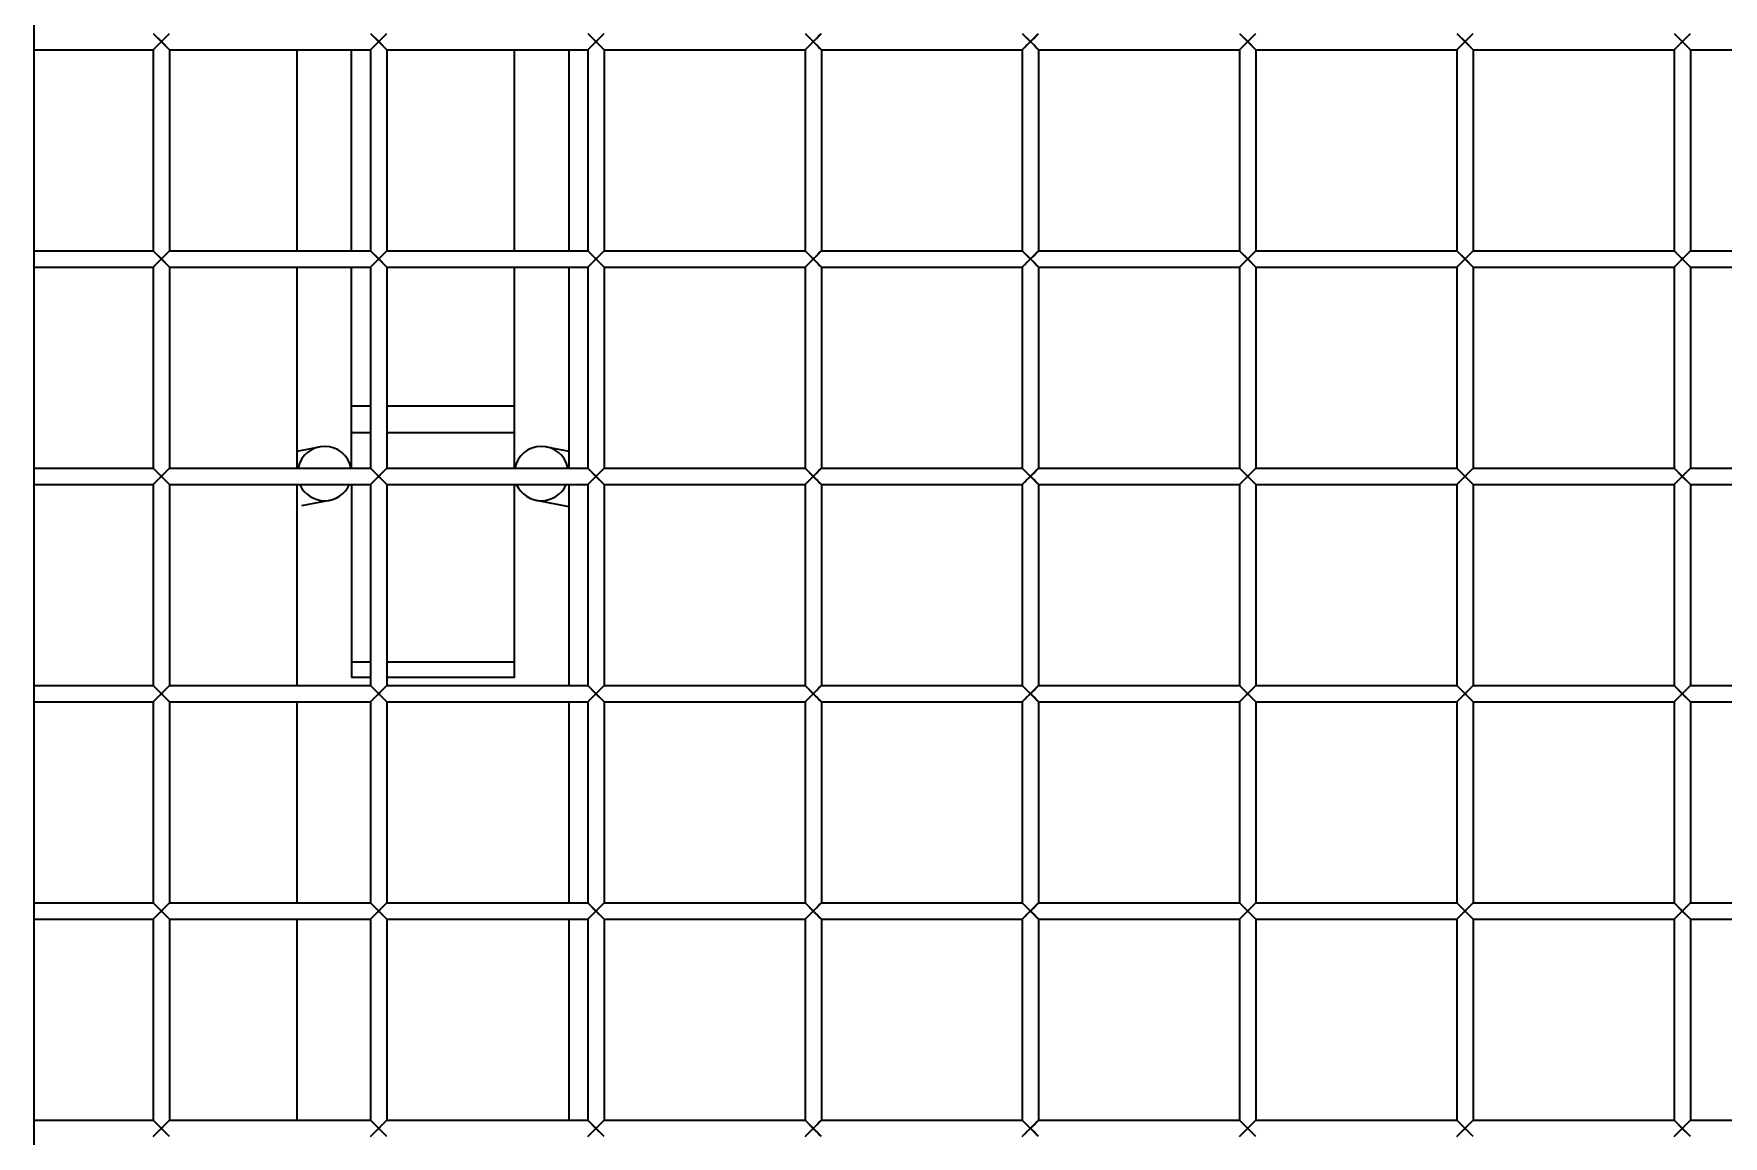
# Model space of a CAD drawing. Header units: millimetres. Extents: x 32496 to 166256, y 3504 to 23939.
# Drawn here: x 96671.3 to 96982.3, y 21918.6 to 22121.4 of the extents above; entities that cross this region are included whole.
import ezdxf

# ---------------------------------------------------------------- set-up
doc = ezdxf.new("R2010")
doc.units = ezdxf.units.MM
doc.layers.get('0').update_dxf_attribs({"lineweight": 35})

# ---------------------------------------------------------------- blocks, each defined once
blk = doc.blocks.new('8-1250')
at = {"linetype": 'Continuous'}
for p, q in [((-3291.63, -32393.79), (-3291.63, -33324.79)), ((-3269.63, -32641.79), (-3266.63, -32638.79)), ((-3269.63, -32638.79), (-3268.13, -32640.29)), ((-3229.63, -32641.79), (-3226.63, -32638.79)), ((-3229.63, -32638.79), (-3228.13, -32640.29)), ((-3189.63, -32641.79), (-3186.63, -32638.79)), ((-3189.63, -32638.79), (-3188.13, -32640.29)), ((-3149.63, -32641.79), (-3146.63, -32638.79)), ((-3149.63, -32638.79), (-3148.13, -32640.29)), ((-3109.63, -32641.79), (-3106.63, -32638.79)), ((-3109.63, -32638.79), (-3108.13, -32640.29)), ((-3069.63, -32641.79), (-3066.63, -32638.79)), ((-3069.63, -32638.79), (-3068.13, -32640.29)), ((-3029.63, -32641.79), (-3026.63, -32638.79)), ((-3029.63, -32638.79), (-3028.13, -32640.29)), ((-2989.63, -32641.79), (-2986.63, -32638.79)), ((-2989.63, -32638.79), (-2988.13, -32640.29)), ((-3291.63, -32641.79), (-3269.63, -32641.79)), ((-3269.63, -32641.79), (-3269.63, -32678.79)), ((-3266.63, -32641.79), (-3268.13, -32640.29)), ((-3266.63, -32641.79), (-3266.63, -32678.79)), ((-3266.63, -32641.79), (-3229.63, -32641.79)), ((-3243.13, -32678.79), (-3243.13, -32641.79)), ((-3233.13, -32678.79), (-3233.13, -32641.79)), ((-3229.63, -32641.79), (-3229.63, -32678.79)), ((-3226.63, -32641.79), (-3228.13, -32640.29)), ((-3226.63, -32641.79), (-3226.63, -32678.79)), ((-3226.63, -32641.79), (-3189.63, -32641.79)), ((-3203.13, -32678.79), (-3203.13, -32641.79)), ((-3193.13, -32641.79), (-3193.13, -32678.79)), ((-3189.63, -32641.79), (-3189.63, -32678.79)), ((-3186.63, -32641.79), (-3188.13, -32640.29)), ((-3186.63, -32641.79), (-3186.63, -32678.79)), ((-3186.63, -32641.79), (-3149.63, -32641.79)), ((-3149.63, -32641.79), (-3149.63, -32678.79)), ((-3146.63, -32641.79), (-3148.13, -32640.29)), ((-3146.63, -32641.79), (-3146.63, -32678.79)), ((-3146.63, -32641.79), (-3109.63, -32641.79)), ((-3109.63, -32641.79), (-3109.63, -32678.79)), ((-3106.63, -32641.79), (-3108.13, -32640.29)), ((-3106.63, -32641.79), (-3106.63, -32678.79)), ((-3106.63, -32641.79), (-3069.63, -32641.79)), ((-3069.63, -32641.79), (-3069.63, -32678.79)), ((-3066.63, -32641.79), (-3068.13, -32640.29)), ((-3066.63, -32641.79), (-3066.63, -32678.79)), ((-3066.63, -32641.79), (-3029.63, -32641.79)), ((-3029.63, -32641.79), (-3029.63, -32678.79)), ((-3026.63, -32641.79), (-3028.13, -32640.29)), ((-3026.63, -32641.79), (-3026.63, -32678.79)), ((-3026.63, -32641.79), (-2989.63, -32641.79)), ((-2989.63, -32641.79), (-2989.63, -32678.79)), ((-2986.63, -32641.79), (-2988.13, -32640.29)), ((-2986.63, -32641.79), (-2986.63, -32678.79)), ((-2986.63, -32641.79), (-2949.63, -32641.79)), ((-3291.63, -32678.79), (-3269.63, -32678.79)), ((-3269.63, -32681.79), (-3266.63, -32678.79)), ((-3269.63, -32678.79), (-3268.13, -32680.29)), ((-3266.63, -32681.79), (-3268.13, -32680.29)), ((-3266.63, -32678.79), (-3229.63, -32678.79)), ((-3229.63, -32681.79), (-3226.63, -32678.79)), ((-3229.63, -32678.79), (-3228.13, -32680.29)), ((-3226.63, -32681.79), (-3228.13, -32680.29)), ((-3226.63, -32678.79), (-3189.63, -32678.79)), ((-3189.63, -32681.79), (-3186.63, -32678.79)), ((-3189.63, -32678.79), (-3188.13, -32680.29)), ((-3186.63, -32681.79), (-3188.13, -32680.29)), ((-3186.63, -32678.79), (-3149.63, -32678.79)), ((-3149.63, -32681.79), (-3146.63, -32678.79)), ((-3149.63, -32678.79), (-3148.13, -32680.29)), ((-3146.63, -32681.79), (-3148.13, -32680.29)), ((-3146.63, -32678.79), (-3109.63, -32678.79)), ((-3109.63, -32681.79), (-3106.63, -32678.79)), ((-3109.63, -32678.79), (-3108.13, -32680.29)), ((-3106.63, -32681.79), (-3108.13, -32680.29)), ((-3106.63, -32678.79), (-3069.63, -32678.79)), ((-3069.63, -32681.79), (-3066.63, -32678.79)), ((-3069.63, -32678.79), (-3068.13, -32680.29)), ((-3066.63, -32681.79), (-3068.13, -32680.29)), ((-3066.63, -32678.79), (-3029.63, -32678.79)), ((-3029.63, -32681.79), (-3026.63, -32678.79)), ((-3029.63, -32678.79), (-3028.13, -32680.29)), ((-3026.63, -32681.79), (-3028.13, -32680.29)), ((-3026.63, -32678.79), (-2989.63, -32678.79)), ((-2989.63, -32681.79), (-2986.63, -32678.79)), ((-2989.63, -32678.79), (-2988.13, -32680.29)), ((-2986.63, -32681.79), (-2988.13, -32680.29)), ((-2986.63, -32678.79), (-2949.63, -32678.79)), ((-3291.63, -32681.79), (-3269.63, -32681.79)), ((-3269.63, -32681.79), (-3269.63, -32718.79)), ((-3266.63, -32681.79), (-3266.63, -32718.79)), ((-3266.63, -32681.79), (-3229.63, -32681.79)), ((-3243.13, -32718.79), (-3243.13, -32681.79)), ((-3233.13, -32718.82), (-3233.13, -32681.79)), ((-3229.63, -32681.79), (-3229.63, -32718.79)), ((-3226.63, -32681.79), (-3226.63, -32718.79)), ((-3226.63, -32681.79), (-3189.63, -32681.79)), ((-3203.13, -32718.82), (-3203.13, -32681.79)), ((-3193.13, -32681.79), (-3193.13, -32718.79)), ((-3189.63, -32681.79), (-3189.63, -32718.79)), ((-3186.63, -32681.79), (-3186.63, -32718.79)), ((-3186.63, -32681.79), (-3149.63, -32681.79)), ((-3149.63, -32681.79), (-3149.63, -32718.79)), ((-3146.63, -32681.79), (-3146.63, -32718.79)), ((-3146.63, -32681.79), (-3109.63, -32681.79)), ((-3109.63, -32681.79), (-3109.63, -32718.79)), ((-3106.63, -32681.79), (-3106.63, -32718.79)), ((-3106.63, -32681.79), (-3069.63, -32681.79)), ((-3069.63, -32681.79), (-3069.63, -32718.79)), ((-3066.63, -32681.79), (-3066.63, -32718.79)), ((-3066.63, -32681.79), (-3029.63, -32681.79)), ((-3029.63, -32681.79), (-3029.63, -32718.79)), ((-3026.63, -32681.79), (-3026.63, -32718.79)), ((-3026.63, -32681.79), (-2989.63, -32681.79)), ((-2989.63, -32681.79), (-2989.63, -32718.79)), ((-2986.63, -32681.79), (-2986.63, -32718.79)), ((-2986.63, -32681.79), (-2949.63, -32681.79)), ((-3233.13, -32707.29), (-3229.63, -32707.29)), ((-3226.63, -32707.29), (-3203.13, -32707.29)), ((-3229.63, -32712.29), (-3233.13, -32712.29)), ((-3203.13, -32712.29), (-3226.63, -32712.29)), ((-3243.13, -32715.66), (-3239.04, -32714.86)), ((-3197.21, -32714.86), (-3193.13, -32715.66)), ((-3291.63, -32718.79), (-3269.63, -32718.79)), ((-3269.63, -32721.79), (-3266.63, -32718.79)), ((-3269.63, -32718.79), (-3268.13, -32720.29)), ((-3266.63, -32721.79), (-3268.13, -32720.29)), ((-3266.63, -32718.79), (-3229.63, -32718.79)), ((-3229.63, -32721.79), (-3226.63, -32718.79)), ((-3229.63, -32718.79), (-3228.13, -32720.29)), ((-3226.63, -32721.79), (-3228.13, -32720.29)), ((-3226.63, -32718.79), (-3189.63, -32718.79)), ((-3189.63, -32721.79), (-3186.63, -32718.79)), ((-3189.63, -32718.79), (-3188.13, -32720.29)), ((-3186.63, -32721.79), (-3188.13, -32720.29)), ((-3186.63, -32718.79), (-3149.63, -32718.79)), ((-3149.63, -32721.79), (-3146.63, -32718.79)), ((-3149.63, -32718.79), (-3148.13, -32720.29)), ((-3146.63, -32721.79), (-3148.13, -32720.29)), ((-3146.63, -32718.79), (-3109.63, -32718.79)), ((-3109.63, -32721.79), (-3106.63, -32718.79)), ((-3109.63, -32718.79), (-3108.13, -32720.29)), ((-3106.63, -32721.79), (-3108.13, -32720.29)), ((-3106.63, -32718.79), (-3069.63, -32718.79)), ((-3069.63, -32721.79), (-3066.63, -32718.79)), ((-3069.63, -32718.79), (-3068.13, -32720.29)), ((-3066.63, -32721.79), (-3068.13, -32720.29)), ((-3066.63, -32718.79), (-3029.63, -32718.79)), ((-3029.63, -32721.79), (-3026.63, -32718.79)), ((-3029.63, -32718.79), (-3028.13, -32720.29)), ((-3026.63, -32721.79), (-3028.13, -32720.29)), ((-3026.63, -32718.79), (-2989.63, -32718.79)), ((-2989.63, -32721.79), (-2986.63, -32718.79)), ((-2989.63, -32718.79), (-2988.13, -32720.29)), ((-2986.63, -32721.79), (-2988.13, -32720.29)), ((-2986.63, -32718.79), (-2949.63, -32718.79)), ((-3291.63, -32721.79), (-3269.63, -32721.79)), ((-3269.63, -32721.79), (-3269.63, -32758.79)), ((-3266.63, -32721.79), (-3266.63, -32758.79)), ((-3266.63, -32721.79), (-3229.63, -32721.79)), ((-3243.13, -32758.79), (-3243.13, -32721.79)), ((-3233.13, -32721.79), (-3233.13, -32757.29)), ((-3229.63, -32721.79), (-3229.63, -32758.79)), ((-3226.63, -32721.79), (-3226.63, -32758.79)), ((-3226.63, -32721.79), (-3189.63, -32721.79)), ((-3203.13, -32757.29), (-3203.13, -32721.79)), ((-3193.13, -32721.79), (-3193.13, -32758.79)), ((-3189.63, -32721.79), (-3189.63, -32758.79)), ((-3186.63, -32721.79), (-3186.63, -32758.79)), ((-3186.63, -32721.79), (-3149.63, -32721.79)), ((-3149.63, -32721.79), (-3149.63, -32758.79)), ((-3146.63, -32721.79), (-3146.63, -32758.79)), ((-3146.63, -32721.79), (-3109.63, -32721.79)), ((-3109.63, -32721.79), (-3109.63, -32758.79)), ((-3106.63, -32721.79), (-3106.63, -32758.79)), ((-3106.63, -32721.79), (-3069.63, -32721.79)), ((-3069.63, -32721.79), (-3069.63, -32758.79)), ((-3066.63, -32721.79), (-3066.63, -32758.79)), ((-3066.63, -32721.79), (-3029.63, -32721.79)), ((-3029.63, -32721.79), (-3029.63, -32758.79)), ((-3026.63, -32721.79), (-3026.63, -32758.79)), ((-3026.63, -32721.79), (-2989.63, -32721.79)), ((-2989.63, -32721.79), (-2989.63, -32758.79)), ((-2986.63, -32721.79), (-2986.63, -32758.79)), ((-2986.63, -32721.79), (-2949.63, -32721.79)), ((-3242.27, -32725.68), (-3237.13, -32724.68)), ((-3199.12, -32724.68), (-3193.13, -32725.84)), ((-3233.13, -32754.4), (-3229.63, -32754.4)), ((-3226.63, -32754.4), (-3203.13, -32754.4)), ((-3229.63, -32757.29), (-3233.13, -32757.29)), ((-3203.13, -32757.29), (-3226.63, -32757.29)), ((-3291.63, -32758.79), (-3269.63, -32758.79)), ((-3269.63, -32761.79), (-3266.63, -32758.79)), ((-3269.63, -32758.79), (-3268.13, -32760.29)), ((-3266.63, -32761.79), (-3268.13, -32760.29)), ((-3266.63, -32758.79), (-3229.63, -32758.79)), ((-3229.63, -32761.79), (-3226.63, -32758.79)), ((-3229.63, -32758.79), (-3228.13, -32760.29)), ((-3226.63, -32761.79), (-3228.13, -32760.29)), ((-3226.63, -32758.79), (-3189.63, -32758.79)), ((-3189.63, -32761.79), (-3186.63, -32758.79)), ((-3189.63, -32758.79), (-3188.13, -32760.29)), ((-3186.63, -32761.79), (-3188.13, -32760.29)), ((-3186.63, -32758.79), (-3149.63, -32758.79)), ((-3149.63, -32761.79), (-3146.63, -32758.79)), ((-3149.63, -32758.79), (-3148.13, -32760.29)), ((-3146.63, -32761.79), (-3148.13, -32760.29)), ((-3146.63, -32758.79), (-3109.63, -32758.79)), ((-3109.63, -32761.79), (-3106.63, -32758.79)), ((-3109.63, -32758.79), (-3108.13, -32760.29)), ((-3106.63, -32761.79), (-3108.13, -32760.29)), ((-3106.63, -32758.79), (-3069.63, -32758.79)), ((-3069.63, -32761.79), (-3066.63, -32758.79)), ((-3069.63, -32758.79), (-3068.13, -32760.29)), ((-3066.63, -32761.79), (-3068.13, -32760.29)), ((-3066.63, -32758.79), (-3029.63, -32758.79)), ((-3029.63, -32761.79), (-3026.63, -32758.79)), ((-3029.63, -32758.79), (-3028.13, -32760.29)), ((-3026.63, -32761.79), (-3028.13, -32760.29)), ((-3026.63, -32758.79), (-2989.63, -32758.79)), ((-2989.63, -32761.79), (-2986.63, -32758.79)), ((-2989.63, -32758.79), (-2988.13, -32760.29)), ((-2986.63, -32761.79), (-2988.13, -32760.29)), ((-2986.63, -32758.79), (-2949.63, -32758.79)), ((-3291.63, -32761.79), (-3269.63, -32761.79)), ((-3269.63, -32761.79), (-3269.63, -32798.79)), ((-3266.63, -32761.79), (-3266.63, -32798.79)), ((-3266.63, -32761.79), (-3229.63, -32761.79)), ((-3243.13, -32798.79), (-3243.13, -32761.79)), ((-3229.63, -32761.79), (-3229.63, -32798.79)), ((-3226.63, -32761.79), (-3226.63, -32798.79)), ((-3226.63, -32761.79), (-3189.63, -32761.79)), ((-3193.13, -32761.79), (-3193.13, -32798.79)), ((-3189.63, -32761.79), (-3189.63, -32798.79)), ((-3186.63, -32761.79), (-3186.63, -32798.79)), ((-3186.63, -32761.79), (-3149.63, -32761.79)), ((-3149.63, -32761.79), (-3149.63, -32798.79)), ((-3146.63, -32761.79), (-3146.63, -32798.79)), ((-3146.63, -32761.79), (-3109.63, -32761.79)), ((-3109.63, -32761.79), (-3109.63, -32798.79)), ((-3106.63, -32761.79), (-3106.63, -32798.79)), ((-3106.63, -32761.79), (-3069.63, -32761.79)), ((-3069.63, -32761.79), (-3069.63, -32798.79)), ((-3066.63, -32761.79), (-3066.63, -32798.79)), ((-3066.63, -32761.79), (-3029.63, -32761.79)), ((-3029.63, -32761.79), (-3029.63, -32798.79)), ((-3026.63, -32761.79), (-3026.63, -32798.79)), ((-3026.63, -32761.79), (-2989.63, -32761.79)), ((-2989.63, -32761.79), (-2989.63, -32798.79)), ((-2986.63, -32761.79), (-2986.63, -32798.79)), ((-2986.63, -32761.79), (-2949.63, -32761.79)), ((-3291.63, -32798.79), (-3269.63, -32798.79)), ((-3291.63, -32801.79), (-3269.63, -32801.79)), ((-3269.63, -32801.79), (-3266.63, -32798.79)), ((-3269.63, -32798.79), (-3268.13, -32800.29)), ((-3269.63, -32801.79), (-3269.63, -32838.79)), ((-3266.63, -32801.79), (-3268.13, -32800.29)), ((-3266.63, -32798.79), (-3229.63, -32798.79)), ((-3266.63, -32801.79), (-3266.63, -32838.79)), ((-3266.63, -32801.79), (-3229.63, -32801.79)), ((-3243.13, -32838.79), (-3243.13, -32801.79)), ((-3229.63, -32801.79), (-3226.63, -32798.79)), ((-3229.63, -32798.79), (-3228.13, -32800.29)), ((-3229.63, -32801.79), (-3229.63, -32838.79)), ((-3226.63, -32801.79), (-3228.13, -32800.29)), ((-3226.63, -32798.79), (-3189.63, -32798.79)), ((-3226.63, -32801.79), (-3226.63, -32838.79)), ((-3226.63, -32801.79), (-3189.63, -32801.79)), ((-3193.13, -32801.79), (-3193.13, -32838.79)), ((-3189.63, -32801.79), (-3186.63, -32798.79)), ((-3189.63, -32798.79), (-3188.13, -32800.29)), ((-3189.63, -32801.79), (-3189.63, -32838.79)), ((-3186.63, -32801.79), (-3188.13, -32800.29)), ((-3186.63, -32798.79), (-3149.63, -32798.79)), ((-3186.63, -32801.79), (-3186.63, -32838.79)), ((-3186.63, -32801.79), (-3149.63, -32801.79)), ((-3149.63, -32801.79), (-3146.63, -32798.79)), ((-3149.63, -32798.79), (-3148.13, -32800.29)), ((-3149.63, -32801.79), (-3149.63, -32838.79)), ((-3146.63, -32801.79), (-3148.13, -32800.29)), ((-3146.63, -32798.79), (-3109.63, -32798.79)), ((-3146.63, -32801.79), (-3146.63, -32838.79)), ((-3146.63, -32801.79), (-3109.63, -32801.79)), ((-3109.63, -32801.79), (-3106.63, -32798.79)), ((-3109.63, -32798.79), (-3108.13, -32800.29)), ((-3109.63, -32801.79), (-3109.63, -32838.79)), ((-3106.63, -32801.79), (-3108.13, -32800.29)), ((-3106.63, -32798.79), (-3069.63, -32798.79)), ((-3106.63, -32801.79), (-3106.63, -32838.79)), ((-3106.63, -32801.79), (-3069.63, -32801.79)), ((-3069.63, -32801.79), (-3066.63, -32798.79)), ((-3069.63, -32798.79), (-3068.13, -32800.29)), ((-3069.63, -32801.79), (-3069.63, -32838.79)), ((-3066.63, -32801.79), (-3068.13, -32800.29)), ((-3066.63, -32798.79), (-3029.63, -32798.79)), ((-3066.63, -32801.79), (-3066.63, -32838.79)), ((-3066.63, -32801.79), (-3029.63, -32801.79)), ((-3029.63, -32801.79), (-3026.63, -32798.79)), ((-3029.63, -32798.79), (-3028.13, -32800.29)), ((-3029.63, -32801.79), (-3029.63, -32838.79)), ((-3026.63, -32801.79), (-3028.13, -32800.29)), ((-3026.63, -32798.79), (-2989.63, -32798.79)), ((-3026.63, -32801.79), (-3026.63, -32838.79)), ((-3026.63, -32801.79), (-2989.63, -32801.79)), ((-2989.63, -32801.79), (-2986.63, -32798.79)), ((-2989.63, -32798.79), (-2988.13, -32800.29)), ((-2989.63, -32801.79), (-2989.63, -32838.79)), ((-2986.63, -32801.79), (-2988.13, -32800.29)), ((-2986.63, -32798.79), (-2949.63, -32798.79)), ((-2986.63, -32801.79), (-2986.63, -32838.79)), ((-2986.63, -32801.79), (-2949.63, -32801.79)), ((-3291.63, -32838.79), (-3269.63, -32838.79)), ((-3269.63, -32841.79), (-3266.63, -32838.79)), ((-3269.63, -32838.79), (-3268.13, -32840.29)), ((-3266.63, -32838.79), (-3229.63, -32838.79)), ((-3229.63, -32841.79), (-3226.63, -32838.79)), ((-3229.63, -32838.79), (-3228.13, -32840.29)), ((-3226.63, -32838.79), (-3189.63, -32838.79)), ((-3189.63, -32841.79), (-3186.63, -32838.79)), ((-3189.63, -32838.79), (-3188.13, -32840.29)), ((-3186.63, -32838.79), (-3149.63, -32838.79)), ((-3149.63, -32841.79), (-3146.63, -32838.79)), ((-3149.63, -32838.79), (-3148.13, -32840.29)), ((-3146.63, -32838.79), (-3109.63, -32838.79)), ((-3109.63, -32841.79), (-3106.63, -32838.79)), ((-3109.63, -32838.79), (-3108.13, -32840.29)), ((-3106.63, -32838.79), (-3069.63, -32838.79)), ((-3069.63, -32841.79), (-3066.63, -32838.79)), ((-3069.63, -32838.79), (-3068.13, -32840.29)), ((-3066.63, -32838.79), (-3029.63, -32838.79)), ((-3029.63, -32841.79), (-3026.63, -32838.79)), ((-3029.63, -32838.79), (-3028.13, -32840.29)), ((-3026.63, -32838.79), (-2989.63, -32838.79)), ((-2989.63, -32841.79), (-2986.63, -32838.79)), ((-2989.63, -32838.79), (-2988.13, -32840.29)), ((-2986.63, -32838.79), (-2949.63, -32838.79)), ((-3266.63, -32841.79), (-3268.13, -32840.29)), ((-3226.63, -32841.79), (-3228.13, -32840.29)), ((-3186.63, -32841.79), (-3188.13, -32840.29)), ((-3146.63, -32841.79), (-3148.13, -32840.29)), ((-3106.63, -32841.79), (-3108.13, -32840.29)), ((-3066.63, -32841.79), (-3068.13, -32840.29)), ((-3026.63, -32841.79), (-3028.13, -32840.29)), ((-2986.63, -32841.79), (-2988.13, -32840.29))]:
    blk.add_line(p, q, dxfattribs=at)
for points in [[(-3269.51, -32638.9), (-3269.2, -32639.22), (-3268.71, -32639.71), (-3267.54, -32640.88)], [(-3268.13, -32640.29), (-3267.54, -32639.7), (-3267.07, -32639.23), (-3266.74, -32638.9)], [(-3229.51, -32638.9), (-3229.2, -32639.22), (-3228.71, -32639.71), (-3227.54, -32640.88)], [(-3228.13, -32640.29), (-3227.54, -32639.7), (-3227.07, -32639.23), (-3226.74, -32638.9)], [(-3189.51, -32638.9), (-3189.2, -32639.22), (-3188.71, -32639.71), (-3187.54, -32640.88)], [(-3188.13, -32640.29), (-3187.54, -32639.7), (-3187.07, -32639.23), (-3186.74, -32638.9)], [(-3149.51, -32638.9), (-3149.2, -32639.22), (-3148.71, -32639.71), (-3147.54, -32640.88)], [(-3148.13, -32640.29), (-3147.54, -32639.7), (-3147.07, -32639.23), (-3146.74, -32638.9)], [(-3109.51, -32638.9), (-3109.2, -32639.22), (-3108.71, -32639.71), (-3107.54, -32640.88)], [(-3108.13, -32640.29), (-3107.54, -32639.7), (-3107.07, -32639.23), (-3106.74, -32638.9)], [(-3069.51, -32638.9), (-3069.2, -32639.22), (-3068.71, -32639.71), (-3067.54, -32640.88)], [(-3068.13, -32640.29), (-3067.54, -32639.7), (-3067.07, -32639.23), (-3066.74, -32638.9)], [(-3029.51, -32638.9), (-3029.2, -32639.22), (-3028.71, -32639.71), (-3027.54, -32640.88)], [(-3028.13, -32640.29), (-3027.54, -32639.7), (-3027.07, -32639.23), (-3026.74, -32638.9)], [(-2989.51, -32638.9), (-2989.2, -32639.22), (-2988.71, -32639.71), (-2987.54, -32640.88)], [(-2988.13, -32640.29), (-2987.54, -32639.7), (-2987.07, -32639.23), (-2986.74, -32638.9)], [(-3268.13, -32640.29), (-3268.72, -32640.88), (-3269.19, -32641.35)], [(-3266.74, -32641.67), (-3267.07, -32641.35), (-3267.54, -32640.88)], [(-3228.13, -32640.29), (-3228.72, -32640.88), (-3229.19, -32641.35)], [(-3226.74, -32641.67), (-3227.07, -32641.35), (-3227.54, -32640.88)], [(-3188.13, -32640.29), (-3188.72, -32640.88), (-3189.19, -32641.35)], [(-3186.74, -32641.67), (-3187.07, -32641.35), (-3187.54, -32640.88)], [(-3148.13, -32640.29), (-3148.72, -32640.88), (-3149.19, -32641.35)], [(-3146.74, -32641.67), (-3147.07, -32641.35), (-3147.54, -32640.88)], [(-3108.13, -32640.29), (-3108.72, -32640.88), (-3109.19, -32641.35)], [(-3106.74, -32641.67), (-3107.07, -32641.35), (-3107.54, -32640.88)], [(-3068.13, -32640.29), (-3068.72, -32640.88), (-3069.19, -32641.35)], [(-3066.74, -32641.67), (-3067.07, -32641.35), (-3067.54, -32640.88)], [(-3028.13, -32640.29), (-3028.72, -32640.88), (-3029.19, -32641.35)], [(-3026.74, -32641.67), (-3027.07, -32641.35), (-3027.54, -32640.88)], [(-2988.13, -32640.29), (-2988.72, -32640.88), (-2989.19, -32641.35)], [(-2986.74, -32641.67), (-2987.07, -32641.35), (-2987.54, -32640.88)], [(-3269.51, -32678.9), (-3269.2, -32679.22), (-3268.71, -32679.71), (-3267.54, -32680.88)], [(-3268.13, -32680.29), (-3268.72, -32680.88), (-3269.19, -32681.35)], [(-3268.13, -32680.29), (-3267.54, -32679.7), (-3267.07, -32679.23), (-3266.74, -32678.9)], [(-3229.51, -32678.9), (-3229.2, -32679.22), (-3228.71, -32679.71), (-3227.54, -32680.88)], [(-3228.13, -32680.29), (-3228.72, -32680.88), (-3229.19, -32681.35)], [(-3228.13, -32680.29), (-3227.54, -32679.7), (-3227.07, -32679.23), (-3226.74, -32678.9)], [(-3189.51, -32678.9), (-3189.2, -32679.22), (-3188.71, -32679.71), (-3187.54, -32680.88)], [(-3188.13, -32680.29), (-3188.72, -32680.88), (-3189.19, -32681.35)], [(-3188.13, -32680.29), (-3187.54, -32679.7), (-3187.07, -32679.23), (-3186.74, -32678.9)], [(-3149.51, -32678.9), (-3149.2, -32679.22), (-3148.71, -32679.71), (-3147.54, -32680.88)], [(-3148.13, -32680.29), (-3148.72, -32680.88), (-3149.19, -32681.35)], [(-3148.13, -32680.29), (-3147.54, -32679.7), (-3147.07, -32679.23), (-3146.74, -32678.9)], [(-3109.51, -32678.9), (-3109.2, -32679.22), (-3108.71, -32679.71), (-3107.54, -32680.88)], [(-3108.13, -32680.29), (-3108.72, -32680.88), (-3109.19, -32681.35)], [(-3108.13, -32680.29), (-3107.54, -32679.7), (-3107.07, -32679.23), (-3106.74, -32678.9)], [(-3069.51, -32678.9), (-3069.2, -32679.22), (-3068.71, -32679.71), (-3067.54, -32680.88)], [(-3068.13, -32680.29), (-3068.72, -32680.88), (-3069.19, -32681.35)], [(-3068.13, -32680.29), (-3067.54, -32679.7), (-3067.07, -32679.23), (-3066.74, -32678.9)], [(-3029.51, -32678.9), (-3029.2, -32679.22), (-3028.71, -32679.71), (-3027.54, -32680.88)], [(-3028.13, -32680.29), (-3028.72, -32680.88), (-3029.19, -32681.35)], [(-3028.13, -32680.29), (-3027.54, -32679.7), (-3027.07, -32679.23), (-3026.74, -32678.9)], [(-2989.51, -32678.9), (-2989.2, -32679.22), (-2988.71, -32679.71), (-2987.54, -32680.88)], [(-2988.13, -32680.29), (-2988.72, -32680.88), (-2989.19, -32681.35)], [(-2988.13, -32680.29), (-2987.54, -32679.7), (-2987.07, -32679.23), (-2986.74, -32678.9)], [(-3266.74, -32681.67), (-3267.07, -32681.35), (-3267.54, -32680.88)], [(-3226.74, -32681.67), (-3227.07, -32681.35), (-3227.54, -32680.88)], [(-3186.74, -32681.67), (-3187.07, -32681.35), (-3187.54, -32680.88)], [(-3146.74, -32681.67), (-3147.07, -32681.35), (-3147.54, -32680.88)], [(-3106.74, -32681.67), (-3107.07, -32681.35), (-3107.54, -32680.88)], [(-3066.74, -32681.67), (-3067.07, -32681.35), (-3067.54, -32680.88)], [(-3026.74, -32681.67), (-3027.07, -32681.35), (-3027.54, -32680.88)], [(-2986.74, -32681.67), (-2987.07, -32681.35), (-2987.54, -32680.88)], [(-3269.51, -32718.9), (-3269.2, -32719.22), (-3268.71, -32719.71), (-3267.54, -32720.88)], [(-3268.13, -32720.29), (-3268.72, -32720.88), (-3269.19, -32721.35)], [(-3268.13, -32720.29), (-3267.54, -32719.7), (-3267.07, -32719.23), (-3266.74, -32718.9)], [(-3266.74, -32721.67), (-3267.07, -32721.35), (-3267.54, -32720.88)], [(-3229.51, -32718.9), (-3229.2, -32719.22), (-3228.71, -32719.71), (-3227.54, -32720.88)], [(-3228.13, -32720.29), (-3228.72, -32720.88), (-3229.19, -32721.35)], [(-3228.13, -32720.29), (-3227.54, -32719.7), (-3227.07, -32719.23), (-3226.74, -32718.9)], [(-3226.74, -32721.67), (-3227.07, -32721.35), (-3227.54, -32720.88)], [(-3189.51, -32718.9), (-3189.2, -32719.22), (-3188.71, -32719.71), (-3187.54, -32720.88)], [(-3188.13, -32720.29), (-3188.72, -32720.88), (-3189.19, -32721.35)], [(-3188.13, -32720.29), (-3187.54, -32719.7), (-3187.07, -32719.23), (-3186.74, -32718.9)], [(-3186.74, -32721.67), (-3187.07, -32721.35), (-3187.54, -32720.88)], [(-3149.51, -32718.9), (-3149.2, -32719.22), (-3148.71, -32719.71), (-3147.54, -32720.88)], [(-3148.13, -32720.29), (-3148.72, -32720.88), (-3149.19, -32721.35)], [(-3148.13, -32720.29), (-3147.54, -32719.7), (-3147.07, -32719.23), (-3146.74, -32718.9)], [(-3146.74, -32721.67), (-3147.07, -32721.35), (-3147.54, -32720.88)], [(-3109.51, -32718.9), (-3109.2, -32719.22), (-3108.71, -32719.71), (-3107.54, -32720.88)], [(-3108.13, -32720.29), (-3108.72, -32720.88), (-3109.19, -32721.35)], [(-3108.13, -32720.29), (-3107.54, -32719.7), (-3107.07, -32719.23), (-3106.74, -32718.9)], [(-3106.74, -32721.67), (-3107.07, -32721.35), (-3107.54, -32720.88)], [(-3069.51, -32718.9), (-3069.2, -32719.22), (-3068.71, -32719.71), (-3067.54, -32720.88)], [(-3068.13, -32720.29), (-3068.72, -32720.88), (-3069.19, -32721.35)], [(-3068.13, -32720.29), (-3067.54, -32719.7), (-3067.07, -32719.23), (-3066.74, -32718.9)], [(-3066.74, -32721.67), (-3067.07, -32721.35), (-3067.54, -32720.88)], [(-3029.51, -32718.9), (-3029.2, -32719.22), (-3028.71, -32719.71), (-3027.54, -32720.88)], [(-3028.13, -32720.29), (-3028.72, -32720.88), (-3029.19, -32721.35)], [(-3028.13, -32720.29), (-3027.54, -32719.7), (-3027.07, -32719.23), (-3026.74, -32718.9)], [(-3026.74, -32721.67), (-3027.07, -32721.35), (-3027.54, -32720.88)], [(-2989.51, -32718.9), (-2989.2, -32719.22), (-2988.71, -32719.71), (-2987.54, -32720.88)], [(-2988.13, -32720.29), (-2988.72, -32720.88), (-2989.19, -32721.35)], [(-2988.13, -32720.29), (-2987.54, -32719.7), (-2987.07, -32719.23), (-2986.74, -32718.9)], [(-2986.74, -32721.67), (-2987.07, -32721.35), (-2987.54, -32720.88)], [(-3269.51, -32758.9), (-3269.2, -32759.22), (-3268.71, -32759.71), (-3267.54, -32760.88)], [(-3268.13, -32760.29), (-3268.72, -32760.88), (-3269.19, -32761.35)], [(-3268.13, -32760.29), (-3267.54, -32759.7), (-3267.07, -32759.23), (-3266.74, -32758.9)], [(-3266.74, -32761.67), (-3267.07, -32761.35), (-3267.54, -32760.88)], [(-3229.51, -32758.9), (-3229.2, -32759.22), (-3228.71, -32759.71), (-3227.54, -32760.88)], [(-3228.13, -32760.29), (-3228.72, -32760.88), (-3229.19, -32761.35)], [(-3228.13, -32760.29), (-3227.54, -32759.7), (-3227.07, -32759.23), (-3226.74, -32758.9)], [(-3226.74, -32761.67), (-3227.07, -32761.35), (-3227.54, -32760.88)], [(-3189.51, -32758.9), (-3189.2, -32759.22), (-3188.71, -32759.71), (-3187.54, -32760.88)], [(-3188.13, -32760.29), (-3188.72, -32760.88), (-3189.19, -32761.35)], [(-3188.13, -32760.29), (-3187.54, -32759.7), (-3187.07, -32759.23), (-3186.74, -32758.9)], [(-3186.74, -32761.67), (-3187.07, -32761.35), (-3187.54, -32760.88)], [(-3149.51, -32758.9), (-3149.2, -32759.22), (-3148.71, -32759.71), (-3147.54, -32760.88)], [(-3148.13, -32760.29), (-3148.72, -32760.88), (-3149.19, -32761.35)], [(-3148.13, -32760.29), (-3147.54, -32759.7), (-3147.07, -32759.23), (-3146.74, -32758.9)], [(-3146.74, -32761.67), (-3147.07, -32761.35), (-3147.54, -32760.88)], [(-3109.51, -32758.9), (-3109.2, -32759.22), (-3108.71, -32759.71), (-3107.54, -32760.88)], [(-3108.13, -32760.29), (-3108.72, -32760.88), (-3109.19, -32761.35)], [(-3108.13, -32760.29), (-3107.54, -32759.7), (-3107.07, -32759.23), (-3106.74, -32758.9)], [(-3106.74, -32761.67), (-3107.07, -32761.35), (-3107.54, -32760.88)], [(-3069.51, -32758.9), (-3069.2, -32759.22), (-3068.71, -32759.71), (-3067.54, -32760.88)], [(-3068.13, -32760.29), (-3068.72, -32760.88), (-3069.19, -32761.35)], [(-3068.13, -32760.29), (-3067.54, -32759.7), (-3067.07, -32759.23), (-3066.74, -32758.9)], [(-3066.74, -32761.67), (-3067.07, -32761.35), (-3067.54, -32760.88)], [(-3029.51, -32758.9), (-3029.2, -32759.22), (-3028.71, -32759.71), (-3027.54, -32760.88)], [(-3028.13, -32760.29), (-3028.72, -32760.88), (-3029.19, -32761.35)], [(-3028.13, -32760.29), (-3027.54, -32759.7), (-3027.07, -32759.23), (-3026.74, -32758.9)], [(-3026.74, -32761.67), (-3027.07, -32761.35), (-3027.54, -32760.88)], [(-2989.51, -32758.9), (-2989.2, -32759.22), (-2988.71, -32759.71), (-2987.54, -32760.88)], [(-2988.13, -32760.29), (-2988.72, -32760.88), (-2989.19, -32761.35)], [(-2988.13, -32760.29), (-2987.54, -32759.7), (-2987.07, -32759.23), (-2986.74, -32758.9)], [(-2986.74, -32761.67), (-2987.07, -32761.35), (-2987.54, -32760.88)], [(-3269.51, -32798.9), (-3269.2, -32799.22), (-3268.71, -32799.71), (-3267.54, -32800.88)], [(-3268.13, -32800.29), (-3268.72, -32800.88), (-3269.19, -32801.35)], [(-3268.13, -32800.29), (-3267.54, -32799.7), (-3267.07, -32799.23), (-3266.74, -32798.9)], [(-3266.74, -32801.67), (-3267.07, -32801.35), (-3267.54, -32800.88)], [(-3229.51, -32798.9), (-3229.2, -32799.22), (-3228.71, -32799.71), (-3227.54, -32800.88)], [(-3228.13, -32800.29), (-3228.72, -32800.88), (-3229.19, -32801.35)], [(-3228.13, -32800.29), (-3227.54, -32799.7), (-3227.07, -32799.23), (-3226.74, -32798.9)], [(-3226.74, -32801.67), (-3227.07, -32801.35), (-3227.54, -32800.88)], [(-3189.51, -32798.9), (-3189.2, -32799.22), (-3188.71, -32799.71), (-3187.54, -32800.88)], [(-3188.13, -32800.29), (-3188.72, -32800.88), (-3189.19, -32801.35)], [(-3188.13, -32800.29), (-3187.54, -32799.7), (-3187.07, -32799.23), (-3186.74, -32798.9)], [(-3186.74, -32801.67), (-3187.07, -32801.35), (-3187.54, -32800.88)], [(-3149.51, -32798.9), (-3149.2, -32799.22), (-3148.71, -32799.71), (-3147.54, -32800.88)], [(-3148.13, -32800.29), (-3148.72, -32800.88), (-3149.19, -32801.35)], [(-3148.13, -32800.29), (-3147.54, -32799.7), (-3147.07, -32799.23), (-3146.74, -32798.9)], [(-3146.74, -32801.67), (-3147.07, -32801.35), (-3147.54, -32800.88)], [(-3109.51, -32798.9), (-3109.2, -32799.22), (-3108.71, -32799.71), (-3107.54, -32800.88)], [(-3108.13, -32800.29), (-3108.72, -32800.88), (-3109.19, -32801.35)], [(-3108.13, -32800.29), (-3107.54, -32799.7), (-3107.07, -32799.23), (-3106.74, -32798.9)], [(-3106.74, -32801.67), (-3107.07, -32801.35), (-3107.54, -32800.88)], [(-3069.51, -32798.9), (-3069.2, -32799.22), (-3068.71, -32799.71), (-3067.54, -32800.88)], [(-3068.13, -32800.29), (-3068.72, -32800.88), (-3069.19, -32801.35)], [(-3068.13, -32800.29), (-3067.54, -32799.7), (-3067.07, -32799.23), (-3066.74, -32798.9)], [(-3066.74, -32801.67), (-3067.07, -32801.35), (-3067.54, -32800.88)], [(-3029.51, -32798.9), (-3029.2, -32799.22), (-3028.71, -32799.71), (-3027.54, -32800.88)], [(-3028.13, -32800.29), (-3028.72, -32800.88), (-3029.19, -32801.35)], [(-3028.13, -32800.29), (-3027.54, -32799.7), (-3027.07, -32799.23), (-3026.74, -32798.9)], [(-3026.74, -32801.67), (-3027.07, -32801.35), (-3027.54, -32800.88)], [(-2989.51, -32798.9), (-2989.2, -32799.22), (-2988.71, -32799.71), (-2987.54, -32800.88)], [(-2988.13, -32800.29), (-2988.72, -32800.88), (-2989.19, -32801.35)], [(-2988.13, -32800.29), (-2987.54, -32799.7), (-2987.07, -32799.23), (-2986.74, -32798.9)], [(-2986.74, -32801.67), (-2987.07, -32801.35), (-2987.54, -32800.88)], [(-3269.51, -32838.9), (-3269.2, -32839.22), (-3268.71, -32839.71), (-3267.54, -32840.88)], [(-3268.13, -32840.29), (-3267.54, -32839.7), (-3267.07, -32839.23), (-3266.74, -32838.9)], [(-3229.51, -32838.9), (-3229.2, -32839.22), (-3228.71, -32839.71), (-3227.54, -32840.88)], [(-3228.13, -32840.29), (-3227.54, -32839.7), (-3227.07, -32839.23), (-3226.74, -32838.9)], [(-3189.51, -32838.9), (-3189.2, -32839.22), (-3188.71, -32839.71), (-3187.54, -32840.88)], [(-3188.13, -32840.29), (-3187.54, -32839.7), (-3187.07, -32839.23), (-3186.74, -32838.9)], [(-3149.51, -32838.9), (-3149.2, -32839.22), (-3148.71, -32839.71), (-3147.54, -32840.88)], [(-3148.13, -32840.29), (-3147.54, -32839.7), (-3147.07, -32839.23), (-3146.74, -32838.9)], [(-3109.51, -32838.9), (-3109.2, -32839.22), (-3108.71, -32839.71), (-3107.54, -32840.88)], [(-3108.13, -32840.29), (-3107.54, -32839.7), (-3107.07, -32839.23), (-3106.74, -32838.9)], [(-3069.51, -32838.9), (-3069.2, -32839.22), (-3068.71, -32839.71), (-3067.54, -32840.88)], [(-3068.13, -32840.29), (-3067.54, -32839.7), (-3067.07, -32839.23), (-3066.74, -32838.9)], [(-3029.51, -32838.9), (-3029.2, -32839.22), (-3028.71, -32839.71), (-3027.54, -32840.88)], [(-3028.13, -32840.29), (-3027.54, -32839.7), (-3027.07, -32839.23), (-3026.74, -32838.9)], [(-2989.51, -32838.9), (-2989.2, -32839.22), (-2988.71, -32839.71), (-2987.54, -32840.88)], [(-2988.13, -32840.29), (-2987.54, -32839.7), (-2987.07, -32839.23), (-2986.74, -32838.9)], [(-3268.13, -32840.29), (-3268.72, -32840.88), (-3269.19, -32841.35)], [(-3266.74, -32841.67), (-3267.07, -32841.35), (-3267.54, -32840.88)], [(-3228.13, -32840.29), (-3228.72, -32840.88), (-3229.19, -32841.35)], [(-3226.74, -32841.67), (-3227.07, -32841.35), (-3227.54, -32840.88)], [(-3188.13, -32840.29), (-3188.72, -32840.88), (-3189.19, -32841.35)], [(-3186.74, -32841.67), (-3187.07, -32841.35), (-3187.54, -32840.88)], [(-3148.13, -32840.29), (-3148.72, -32840.88), (-3149.19, -32841.35)], [(-3146.74, -32841.67), (-3147.07, -32841.35), (-3147.54, -32840.88)], [(-3108.13, -32840.29), (-3108.72, -32840.88), (-3109.19, -32841.35)], [(-3106.74, -32841.67), (-3107.07, -32841.35), (-3107.54, -32840.88)], [(-3068.13, -32840.29), (-3068.72, -32840.88), (-3069.19, -32841.35)], [(-3066.74, -32841.67), (-3067.07, -32841.35), (-3067.54, -32840.88)], [(-3028.13, -32840.29), (-3028.72, -32840.88), (-3029.19, -32841.35)], [(-3026.74, -32841.67), (-3027.07, -32841.35), (-3027.54, -32840.88)], [(-2988.13, -32840.29), (-2988.72, -32840.88), (-2989.19, -32841.35)], [(-2986.74, -32841.67), (-2987.07, -32841.35), (-2987.54, -32840.88)]]:
    blk.add_lwpolyline(points, dxfattribs=at)
for centre, start, end in [((-3238.09, -32719.77), 11, 168.1251), ((-3198.17, -32719.77), 11.8833, 169), ((-3238.09, -32719.77), 205.3278, 335.6707), ((-3198.17, -32719.77), 204.3171, 334.6844)]:
    blk.add_arc(centre, 5, start, end, dxfattribs=at)

msp = doc.modelspace()

# ---------------------------------------------------------------- block references
at = {"color": 6}
msp.add_blockref('8-1250', (99962.893, 54760.291), dxfattribs=at)

doc.saveas('drawing.dxf')
